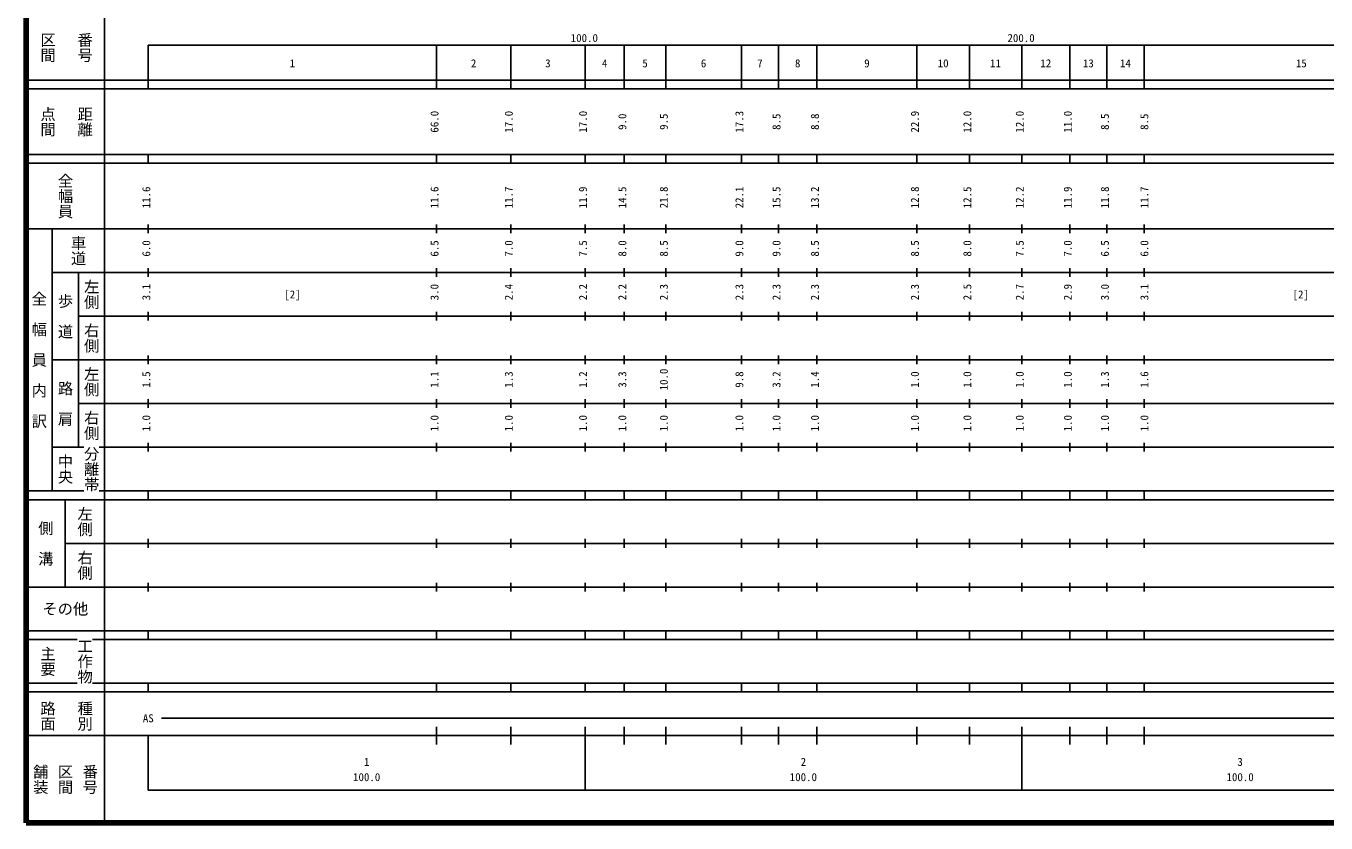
# Model space of a CAD drawing. Units: millimetres on the paper, enlarged 1000 times. Extents: x 40000 to 680000, y 20000 to 380000.
# Drawn here: x 40000 to 337666, y 20000 to 202409 of the extents above; entities that cross this region are included whole.
import ezdxf
from ezdxf.enums import TextEntityAlignment as Align

# ---------------------------------------------------------------- set-up
doc = ezdxf.new("R2010")
doc.units = ezdxf.units.MM
doc.header["$LTSCALE"] = 1000
doc.layers.add('M-TTL', color=2, linetype='Continuous', lineweight=140)
doc.layers.add('M-TTL-BAND', color=7, linetype='Continuous', lineweight=25)
doc.styles.add('@ＭＳ ゴシック', font='')
doc.styles.add('ＭＳ ゴシック', font='')
doc.styles.get('@ＭＳ ゴシック').set_extended_font_data('@MS Gothic')
doc.styles.get('ＭＳ ゴシック').set_extended_font_data('MS Gothic')

msp = doc.modelspace()

# ---------------------------------------------------------------- linework, layer by layer
at = {"layer": 'M-TTL'}
for p, q in [((40000, 380000), (40000, 20000)), ((40000, 20000), (680000, 20000))]:
    msp.add_line(p, q, dxfattribs=at)
at = {"layer": 'M-TTL-BAND'}
for p, q in [((58000, 370000), (58000, 20000)), ((68000, 198000), (579000, 198000)), ((68000, 198000), (68000, 188000)), ((134000, 188000), (134000, 198000)), ((151000, 188000), (151000, 198000)), ((168000, 188000), (168000, 198000)), ((177000, 188000), (177000, 198000)), ((186500, 188000), (186500, 198000)), ((203800, 188000), (203800, 198000)), ((212300, 188000), (212300, 198000)), ((221100, 188000), (221100, 198000)), ((244000, 188000), (244000, 198000)), ((256000, 188000), (256000, 198000)), ((268000, 188000), (268000, 198000)), ((279000, 188000), (279000, 198000)), ((287500, 188000), (287500, 198000)), ((296000, 188000), (296000, 198000)), ((40000, 190000), (579000, 190000)), ((40000, 188000), (579000, 188000)), ((40000, 173000), (579000, 173000)), ((68000, 171000), (68000, 173000)), ((134000, 171000), (134000, 173000)), ((151000, 171000), (151000, 173000)), ((168000, 171000), (168000, 173000)), ((177000, 171000), (177000, 173000)), ((186500, 171000), (186500, 173000)), ((203800, 171000), (203800, 173000)), ((212300, 171000), (212300, 173000)), ((221100, 171000), (221100, 173000)), ((244000, 171000), (244000, 173000)), ((256000, 171000), (256000, 173000)), ((268000, 171000), (268000, 173000)), ((279000, 171000), (279000, 173000)), ((287500, 171000), (287500, 173000)), ((296000, 171000), (296000, 173000)), ((40000, 171000), (579000, 171000)), ((40000, 156000), (579000, 156000)), ((46000, 96000), (46000, 156000)), ((68000, 155000), (68000, 157000)), ((134000, 155000), (134000, 157000)), ((151000, 155000), (151000, 157000)), ((168000, 155000), (168000, 157000)), ((177000, 155000), (177000, 157000)), ((186500, 155000), (186500, 157000)), ((203800, 155000), (203800, 157000)), ((212300, 155000), (212300, 157000)), ((221100, 155000), (221100, 157000)), ((244000, 155000), (244000, 157000)), ((256000, 155000), (256000, 157000)), ((268000, 155000), (268000, 157000)), ((279000, 155000), (279000, 157000)), ((287500, 155000), (287500, 157000)), ((296000, 155000), (296000, 157000)), ((46000, 146000), (579000, 146000)), ((52000, 146000), (52000, 106000)), ((68000, 145000), (68000, 147000)), ((134000, 145000), (134000, 147000)), ((151000, 145000), (151000, 147000)), ((168000, 145000), (168000, 147000)), ((177000, 145000), (177000, 147000)), ((186500, 145000), (186500, 147000)), ((203800, 145000), (203800, 147000)), ((212300, 145000), (212300, 147000)), ((221100, 145000), (221100, 147000)), ((244000, 145000), (244000, 147000)), ((256000, 145000), (256000, 147000)), ((268000, 145000), (268000, 147000)), ((279000, 145000), (279000, 147000)), ((287500, 145000), (287500, 147000)), ((296000, 145000), (296000, 147000)), ((68000, 135000), (68000, 137000)), ((134000, 135000), (134000, 137000)), ((151000, 135000), (151000, 137000)), ((168000, 135000), (168000, 137000)), ((177000, 135000), (177000, 137000)), ((186500, 135000), (186500, 137000)), ((203800, 135000), (203800, 137000)), ((212300, 135000), (212300, 137000)), ((221100, 135000), (221100, 137000)), ((244000, 135000), (244000, 137000)), ((256000, 135000), (256000, 137000)), ((268000, 135000), (268000, 137000)), ((279000, 135000), (279000, 137000)), ((287500, 135000), (287500, 137000)), ((296000, 135000), (296000, 137000)), ((52000, 136000), (579000, 136000)), ((46000, 126000), (579000, 126000)), ((68000, 125000), (68000, 127000)), ((134000, 125000), (134000, 127000)), ((151000, 125000), (151000, 127000)), ((168000, 125000), (168000, 127000)), ((177000, 125000), (177000, 127000)), ((186500, 125000), (186500, 127000)), ((203800, 125000), (203800, 127000)), ((212300, 125000), (212300, 127000)), ((221100, 125000), (221100, 127000)), ((244000, 125000), (244000, 127000)), ((256000, 125000), (256000, 127000)), ((268000, 125000), (268000, 127000)), ((279000, 125000), (279000, 127000)), ((287500, 125000), (287500, 127000)), ((296000, 125000), (296000, 127000)), ((68000, 115000), (68000, 117000)), ((134000, 115000), (134000, 117000)), ((151000, 115000), (151000, 117000)), ((168000, 115000), (168000, 117000)), ((177000, 115000), (177000, 117000)), ((186500, 115000), (186500, 117000)), ((203800, 115000), (203800, 117000)), ((212300, 115000), (212300, 117000)), ((221100, 115000), (221100, 117000)), ((244000, 115000), (244000, 117000)), ((256000, 115000), (256000, 117000)), ((268000, 115000), (268000, 117000)), ((279000, 115000), (279000, 117000)), ((287500, 115000), (287500, 117000)), ((296000, 115000), (296000, 117000)), ((52000, 116000), (579000, 116000)), ((46000, 106000), (53250, 106000)), ((56750, 106000), (579000, 106000)), ((68000, 105000), (68000, 107000)), ((134000, 105000), (134000, 107000)), ((151000, 105000), (151000, 107000)), ((168000, 105000), (168000, 107000)), ((177000, 105000), (177000, 107000)), ((186500, 105000), (186500, 107000)), ((203800, 105000), (203800, 107000)), ((212300, 105000), (212300, 107000)), ((221100, 105000), (221100, 107000)), ((244000, 105000), (244000, 107000)), ((256000, 105000), (256000, 107000)), ((268000, 105000), (268000, 107000)), ((279000, 105000), (279000, 107000)), ((287500, 105000), (287500, 107000)), ((296000, 105000), (296000, 107000)), ((40000, 96000), (53250, 96000)), ((56750, 96000), (579000, 96000)), ((68000, 94000), (68000, 96000)), ((134000, 94000), (134000, 96000)), ((151000, 94000), (151000, 96000)), ((168000, 94000), (168000, 96000)), ((177000, 94000), (177000, 96000)), ((186500, 94000), (186500, 96000)), ((203800, 94000), (203800, 96000)), ((212300, 94000), (212300, 96000)), ((221100, 94000), (221100, 96000)), ((244000, 94000), (244000, 96000)), ((256000, 94000), (256000, 96000)), ((268000, 94000), (268000, 96000)), ((279000, 94000), (279000, 96000)), ((287500, 94000), (287500, 96000)), ((296000, 94000), (296000, 96000)), ((40000, 94000), (579000, 94000)), ((49000, 94000), (49000, 74000)), ((49000, 84000), (579000, 84000)), ((68000, 83000), (68000, 85000)), ((134000, 83000), (134000, 85000)), ((151000, 83000), (151000, 85000)), ((168000, 83000), (168000, 85000)), ((177000, 83000), (177000, 85000)), ((186500, 83000), (186500, 85000)), ((203800, 83000), (203800, 85000)), ((212300, 83000), (212300, 85000)), ((221100, 83000), (221100, 85000)), ((244000, 83000), (244000, 85000)), ((256000, 83000), (256000, 85000)), ((268000, 83000), (268000, 85000)), ((279000, 83000), (279000, 85000)), ((287500, 83000), (287500, 85000)), ((296000, 83000), (296000, 85000)), ((68000, 73000), (68000, 75000)), ((134000, 73000), (134000, 75000)), ((151000, 73000), (151000, 75000)), ((168000, 73000), (168000, 75000)), ((177000, 73000), (177000, 75000)), ((186500, 73000), (186500, 75000)), ((203800, 73000), (203800, 75000)), ((212300, 73000), (212300, 75000)), ((221100, 73000), (221100, 75000)), ((244000, 73000), (244000, 75000)), ((256000, 73000), (256000, 75000)), ((268000, 73000), (268000, 75000)), ((279000, 73000), (279000, 75000)), ((287500, 73000), (287500, 75000)), ((296000, 73000), (296000, 75000)), ((40000, 74000), (579000, 74000)), ((40000, 64000), (579000, 64000)), ((68000, 62000), (68000, 64000)), ((134000, 62000), (134000, 64000)), ((151000, 62000), (151000, 64000)), ((168000, 62000), (168000, 64000)), ((177000, 62000), (177000, 64000)), ((186500, 62000), (186500, 64000)), ((203800, 62000), (203800, 64000)), ((212300, 62000), (212300, 64000)), ((221100, 62000), (221100, 64000)), ((244000, 62000), (244000, 64000)), ((256000, 62000), (256000, 64000)), ((268000, 62000), (268000, 64000)), ((279000, 62000), (279000, 64000)), ((287500, 62000), (287500, 64000)), ((296000, 62000), (296000, 64000)), ((40000, 62000), (51750, 62000)), ((55250, 62000), (579000, 62000)), ((40000, 52000), (51750, 52000)), ((55250, 52000), (579000, 52000)), ((68000, 50000), (68000, 52000)), ((134000, 50000), (134000, 52000)), ((151000, 50000), (151000, 52000)), ((168000, 50000), (168000, 52000)), ((177000, 50000), (177000, 52000)), ((186500, 50000), (186500, 52000)), ((203800, 50000), (203800, 52000)), ((212300, 50000), (212300, 52000)), ((221100, 50000), (221100, 52000)), ((244000, 50000), (244000, 52000)), ((256000, 50000), (256000, 52000)), ((268000, 50000), (268000, 52000)), ((279000, 50000), (279000, 52000)), ((287500, 50000), (287500, 52000)), ((296000, 50000), (296000, 52000)), ((40000, 50000), (579000, 50000)), ((71000, 44000), (511000, 44000)), ((134000, 38000), (134000, 42000)), ((151000, 38000), (151000, 42000)), ((168000, 27500), (168000, 42000)), ((177000, 38000), (177000, 42000)), ((186500, 38000), (186500, 42000)), ((203800, 38000), (203800, 42000)), ((212300, 38000), (212300, 42000)), ((221100, 38000), (221100, 42000)), ((244000, 38000), (244000, 42000)), ((256000, 38000), (256000, 42000)), ((268000, 27500), (268000, 42000)), ((279000, 38000), (279000, 42000)), ((287500, 38000), (287500, 42000)), ((296000, 38000), (296000, 42000)), ((40000, 40000), (579000, 40000)), ((68000, 40000), (68000, 27500)), ((68000, 27500), (579000, 27500))]:
    msp.add_line(p, q, dxfattribs=at)

# ---------------------------------------------------------------- texts
at = {"layer": 'M-TTL-BAND', "style": '@ＭＳ ゴシック'}
for s, p in [('区間', (45000, 197500)), ('番号', (53500, 197500)), ('点間', (45000, 180500)), ('距離', (53500, 180500)), ('全幅員', (49000, 163500)), ('車道', (52000, 151000)), ('左側', (55000, 141000)), ('全\u3000幅\u3000員\u3000内\u3000訳', (43000, 126000)), ('歩\u3000道', (49000, 136000)), ('右側', (55000, 131000)), ('左側', (55000, 121000)), ('路\u3000肩', (49000, 116000)), ('右側', (55000, 111000)), ('中央', (49000, 101000)), ('分離帯', (55000, 101000)), ('左側', (53500, 89000)), ('側\u3000溝', (44500, 84000)), ('右側', (53500, 79000)), ('主要', (45000, 57000)), ('工作物', (53500, 57000)), ('路面', (45000, 44500)), ('種別', (53500, 44500)), ('舗装', (43333, 30000)), ('区間', (49000, 30000)), ('番号', (54667, 30000))]:
    msp.add_text(s, height=2566, rotation=270, dxfattribs=at).set_placement(p, align=Align.MIDDLE_CENTER)
at = {"layer": 'M-TTL-BAND', "style": 'ＭＳ ゴシック'}
for s, p in [('100.0', (167844, 198195)), ('200.0', (267844, 198195)), ('1', (101000, 192405)), ('2', (142500, 192405)), ('3', (159500, 192405)), ('4', (172500, 192405)), ('5', (181750, 192405)), ('6', (195150, 192405)), ('7', (208050, 192405)), ('8', (216700, 192405)), ('9', (232550, 192405)), ('10', (250000, 192405)), ('11', (262000, 192405)), ('12', (273500, 192405)), ('13', (283250, 192405)), ('14', (291750, 192405)), ('15', (332000, 192405)), ('[2]', (101000, 139500)), ('[2]', (331879, 139500)), ('AS', (68000, 42500)), ('1', (118000, 32523)), ('2', (218000, 32523)), ('3', (318000, 32523)), ('100.0', (118000, 29033)), ('100.0', (218000, 29033)), ('100.0', (318000, 29033))]:
    msp.add_text(s, height=1833, dxfattribs=at).set_placement(p, align=Align.BOTTOM_CENTER)
for s, p in [('66.0', (135000, 180500)), ('17.0', (152000, 180500)), ('17.0', (169000, 180500)), ('9.0', (178000, 180500)), ('9.5', (187500, 180500)), ('17.3', (204800, 180500)), ('8.5', (213300, 180500)), ('8.8', (222100, 180500)), ('22.9', (245000, 180500)), ('12.0', (257000, 180500)), ('12.0', (269000, 180500)), ('11.0', (280000, 180500)), ('8.5', (288500, 180500)), ('8.5', (297541, 180500)), ('11.6', (69000, 163174)), ('11.6', (135000, 163174)), ('11.7', (152000, 163174)), ('11.9', (169000, 163174)), ('14.5', (178000, 163174)), ('21.8', (187500, 163174)), ('22.1', (204800, 163174)), ('15.5', (213300, 163174)), ('13.2', (222100, 163174)), ('12.8', (245000, 163174)), ('12.5', (257000, 163174)), ('12.2', (269000, 163174)), ('11.9', (280000, 163174)), ('11.8', (288500, 163174)), ('11.7', (297541, 163174)), ('6.0', (69000, 151500)), ('6.5', (135000, 151500)), ('7.0', (152000, 151500)), ('7.5', (169000, 151500)), ('8.0', (178000, 151500)), ('8.5', (187500, 151500)), ('9.0', (204800, 151500)), ('9.0', (213300, 151500)), ('8.5', (222100, 151500)), ('8.5', (245000, 151500)), ('8.0', (257000, 151500)), ('7.5', (269000, 151500)), ('7.0', (280000, 151500)), ('6.5', (288500, 151500)), ('6.0', (297541, 151500)), ('3.1', (69000, 141500)), ('3.0', (135000, 141500)), ('2.4', (152000, 141500)), ('2.2', (169000, 141500)), ('2.2', (178000, 141500)), ('2.3', (187500, 141500)), ('2.3', (204800, 141500)), ('2.3', (213300, 141500)), ('2.3', (222100, 141500)), ('2.3', (245000, 141500)), ('2.5', (257000, 141500)), ('2.7', (269000, 141500)), ('2.9', (280000, 141500)), ('3.0', (288500, 141500)), ('3.1', (297541, 141500)), ('1.5', (69000, 121500)), ('1.1', (135000, 121500)), ('1.3', (152000, 121500)), ('1.2', (169000, 121500)), ('3.3', (178000, 121500)), ('10.0', (187500, 121500)), ('9.8', (204800, 121500)), ('3.2', (213300, 121500)), ('1.4', (222100, 121500)), ('1.0', (245000, 121500)), ('1.0', (257000, 121500)), ('1.0', (269000, 121500)), ('1.0', (280000, 121500)), ('1.3', (288500, 121500)), ('1.6', (297541, 121500)), ('1.0', (69000, 111500)), ('1.0', (135000, 111500)), ('1.0', (152000, 111500)), ('1.0', (169000, 111500)), ('1.0', (178000, 111500)), ('1.0', (187500, 111500)), ('1.0', (204800, 111500)), ('1.0', (213300, 111500)), ('1.0', (222100, 111500)), ('1.0', (245000, 111500)), ('1.0', (257000, 111500)), ('1.0', (269000, 111500)), ('1.0', (280000, 111500)), ('1.0', (288500, 111500)), ('1.0', (297541, 111500))]:
    msp.add_text(s, height=1833, rotation=90, dxfattribs=at).set_placement(p, align=Align.BOTTOM_CENTER)
msp.add_text('その他', height=2566, dxfattribs=at).set_placement((49000, 69000), align=Align.MIDDLE_CENTER)

doc.saveas('drawing.dxf')
